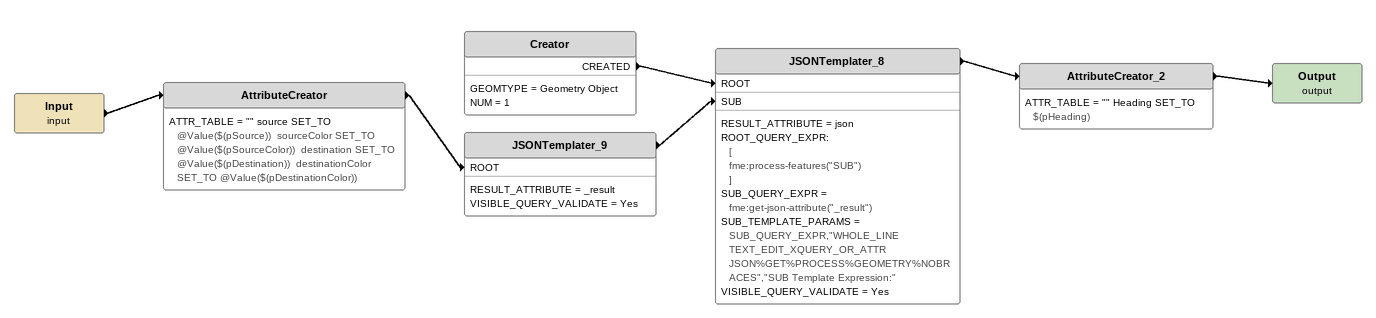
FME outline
Input (input)
    -> AttributeCreator
AttributeCreator
    ATTR_TABLE = "" source SET_TO @Value($(pSource))  sourceColor SET_TO @Value($(pSourceColor))  destination SET_TO @Value($(pDestination))  destinationColor SET_TO @Value($(pDestinationColor))
    -> JSONTemplater_9 [ROOT]
JSONTemplater_9
    RESULT_ATTRIBUTE = _result
    VISIBLE_QUERY_VALIDATE = Yes
    -> JSONTemplater_8 [SUB]
Creator
    GEOMTYPE = Geometry Object
    NUM = 1
    CREATED -> JSONTemplater_8 [ROOT]
JSONTemplater_8
    RESULT_ATTRIBUTE = json
    ROOT_QUERY_EXPR:
      [
      fme:process-features("SUB")
      ]
    SUB_QUERY_EXPR = fme:get-json-attribute("_result")
    SUB_TEMPLATE_PARAMS = SUB_QUERY_EXPR,"WHOLE_LINE TEXT_EDIT_XQUERY_OR_ATTR JSON%GET%PROCESS%GEOMETRY%NOBRACES","SUB Template Expression:"
    VISIBLE_QUERY_VALIDATE = Yes
    -> AttributeCreator_2
AttributeCreator_2
    ATTR_TABLE = "" Heading SET_TO $(pHeading)
    -> Output (output)
Output (output)
